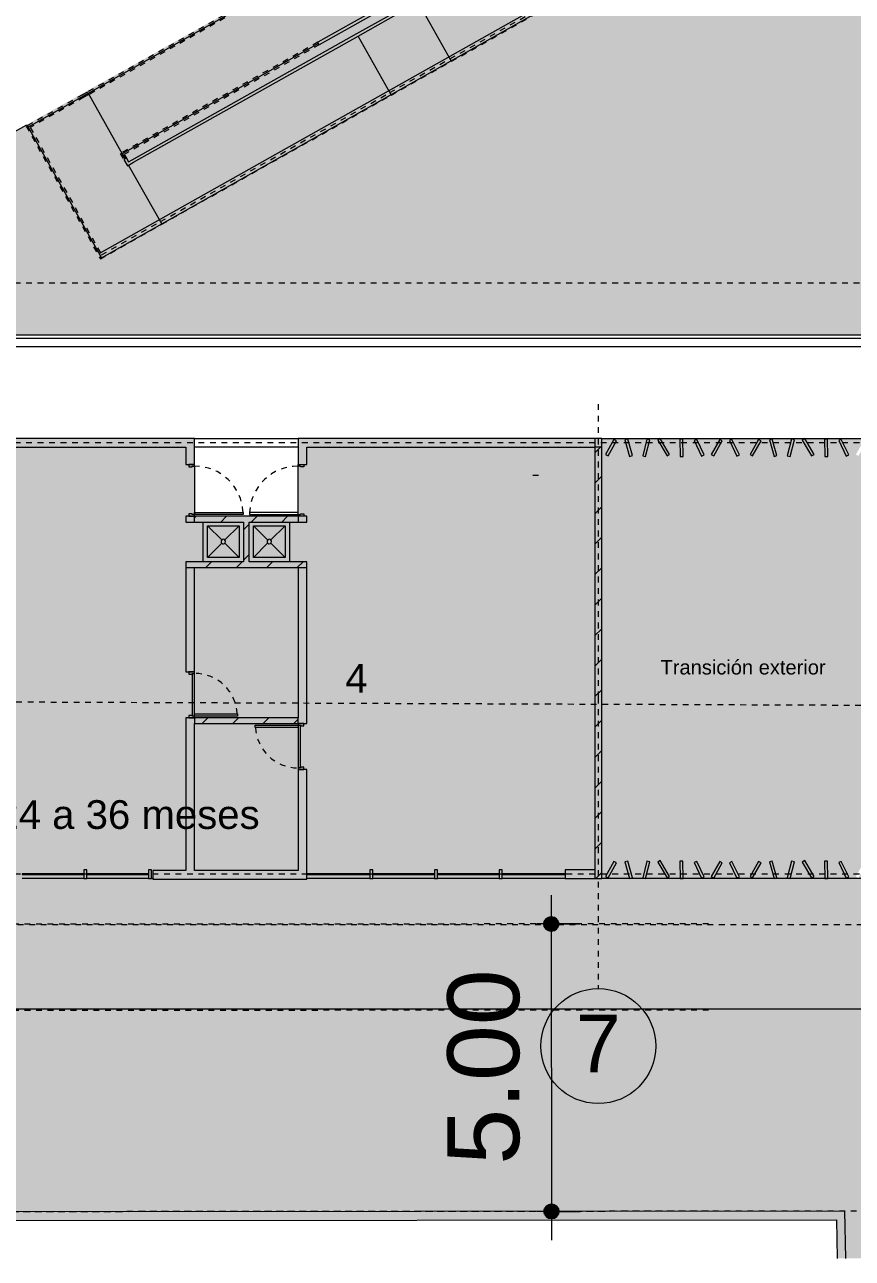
# Model space of a CAD drawing. Header units: metres. Extents: x -11.7 to 73.2, y 41.7 to 99.3.
# Drawn here: x 26.66 to 41.06, y 41.66 to 63.12 of the extents above; entities that cross this region are included whole.
import ezdxf

# ---------------------------------------------------------------- set-up
doc = ezdxf.new("R2010")
doc.units = ezdxf.units.M
for name, pattern in [('Basculante', [0.004, 0.0025, -0.0015]), ('Dash dot', [0.015875, 0.00635, -0.004763, 0, -0.004763]), ('LineaDiscontinua-1_5mm', [0.003, 0.0015, -0.0015]), ('LíneaDeRejilla', [0.021, 0.012, -0.003, 0.003, -0.003]), ('Oculto', [0.006, 0.004, -0.002]), ('Overhead', [0.004, 0.0025, -0.0015])]:
    doc.linetypes.add(name, pattern=pattern)
for name, color, linetype, lineweight in [('A-BRND', 11, 'Continuous', 5), ('A-DETL', 3, 'Continuous', 5), ('A-DETL-GENF', 92, 'Continuous', 5), ('A-DETL-LNOC', 90, 'Oculto', 5), ('A-FLOR-PROY', 1, 'Overhead', 5), ('A-GENM', 13, 'Continuous', 5), ('A-GLAZ-CURT', 52, 'Continuous', 9), ('A-GLAZ-CWMG', 51, 'Continuous', 13), ('A-MURO', 113, 'Continuous', 9), ('A-MURO-ACHU', 111, 'Continuous', 9), ('A-PISO', 51, 'Continuous', 9), ('A-PISO-ACHU', 8, 'Continuous', 9), ('A-PISO-RAMP', 51, 'Continuous', 5), ('A-PUER', 31, 'Continuous', 5), ('A-PUER-MARC', 31, 'Continuous', 9), ('A-TEXT-DIM', 111, 'Continuous', 5), ('A-TEXT-DIM-250', 111, 'Continuous', 5), ('A-TEXT-NOTA', 2, 'Continuous', 5), ('A-VENT-CORT', 52, 'Continuous', 5), ('A-VENT-CORT-MARC', 51, 'Continuous', 5), ('A-WALL', 113, 'Continuous', 18), ('H-HID-APAR', 6, 'Continuous', 5), ('S-REJI', 1, 'Continuous', 5), ('S-REJI-IDEN', 1, 'Continuous', 5)]:
    doc.layers.add(name, color=color, linetype=linetype, lineweight=lineweight)
doc.styles.add('Arial', font='Arial.ttf', dxfattribs={"height": 0.5})
doc.styles.add('Arial_2', font='Arial.ttf', dxfattribs={"height": 1})
doc.styles.add('Arial_3', font='Arial.ttf', dxfattribs={"height": 0.25})
doc.styles.add('Arial_4', font='Arial.ttf', dxfattribs={"height": 1.25})
doc.dimstyles.new('CotaLineal-5_0mm', dxfattribs={"dimscale": 0.3048, "dimtxt": 1.275324, "dimasz": 3.28084, "dimexe": 0.82021, "dimexo": 0.0625, "dimgap": 0.615157, "dimtad": 1, "dimrnd": 0.01, "dimzin": 0, "dimdsep": 46, "dimtxsty": 'Arial_4', "dimblk1": 'DOTSMALL', "dimblk2": 'DOTSMALL', "dimsah": 1, "dimcen": 0.09, "dimdle": 1.64042, "dimazin": 0, "dimtfac": 1, "dimtdec": 4, "dimtix": 1, "dimtmove": 0, "dimatfit": 3, "dimfxl": 1.64042, "dimfxlon": 1, "dimtvp": 1, "dimtolj": 1, "dimtzin": 0, "dimarcsym": 2})
pattern_1 = [(45, (0, 0), (-0.265165, 0.265165), [])]

# ---------------------------------------------------------------- blocks, each defined once
blk = doc.blocks.new('Puerta-Batiente-ConDilataciones - 800x2200-4 Dilataciones-1041456-Nivel 1')
at = {"layer": 'A-GENM'}
for p, q in [((0.372, -0.035), (-0.372, -0.035)), ((0.372, -0.035), (-0.372, -0.035)), ((-0.372, -0.075), (0.372, -0.075)), ((-0.372, -0.075), (0.372, -0.075)), ((-0.372, -0.075), (0.372, -0.075)), ((-0.372, -0.075), (0.372, -0.075)), ((0.36, -0.035), (-0.36, -0.035)), ((0.36, -0.035), (-0.36, -0.035))]:
    blk.add_line(p, q, dxfattribs=at)
at = {"layer": 'A-PUER'}
for p, q in [((-0.372, -0.819), (-0.372, -0.075)), ((-0.372, -0.075), (-0.332, -0.075)), ((-0.332, -0.075), (-0.332, -0.819)), ((-0.332, -0.819), (-0.372, -0.819))]:
    blk.add_line(p, q, dxfattribs=at)
at = {"layer": 'A-PUER', "linetype": 'LineaDiscontinua-1_5mm'}
blk.add_arc((-0.372, -0.075), 0.744, 273.0819, 0, dxfattribs=at)
at = {"layer": 'A-PUER-MARC'}
for p, q in [((-0.36, 0.025), (-0.4, 0.025)), ((-0.4, 0.025), (-0.4, -0.075)), ((-0.36, -0.035), (-0.36, 0.025)), ((0.4, 0.025), (0.36, 0.025)), ((0.36, 0.025), (0.36, -0.035)), ((0.4, -0.075), (0.4, 0.025)), ((-0.4, -0.075), (-0.372, -0.075)), ((-0.372, -0.075), (-0.372, -0.035)), ((-0.372, -0.035), (-0.36, -0.035)), ((0.36, -0.035), (0.372, -0.035)), ((0.372, -0.035), (0.372, -0.075)), ((0.372, -0.075), (0.4, -0.075))]:
    blk.add_line(p, q, dxfattribs=at)
blk = doc.blocks.new('Puerta-Batiente-HojaLisa - 900x2200-1042010-Nivel 1')
at = {"layer": 'A-PUER'}
for p, q in [((-0.422, -0.919), (-0.422, -0.075)), ((-0.422, -0.075), (-0.382, -0.075)), ((-0.382, -0.075), (-0.382, -0.919)), ((-0.382, -0.919), (-0.422, -0.919))]:
    blk.add_line(p, q, dxfattribs=at)
at = {"layer": 'A-PUER', "linetype": 'LineaDiscontinua-1_5mm'}
blk.add_arc((-0.422, -0.075), 0.844, 272.7165, 0, dxfattribs=at)
at = {"layer": 'A-PUER-MARC'}
for p, q in [((-0.41, 0.025), (-0.45, 0.025)), ((-0.45, 0.025), (-0.45, -0.075)), ((-0.41, -0.035), (-0.41, 0.025)), ((0.45, 0.025), (0.41, 0.025)), ((0.41, 0.025), (0.41, -0.035)), ((0.45, -0.075), (0.45, 0.025)), ((-0.45, -0.075), (-0.422, -0.075)), ((-0.422, -0.075), (-0.422, -0.035)), ((-0.422, -0.035), (-0.41, -0.035)), ((0.41, -0.035), (0.422, -0.035)), ((0.422, -0.035), (0.422, -0.075)), ((0.422, -0.075), (0.45, -0.075))]:
    blk.add_line(p, q, dxfattribs=at)
blk = doc.blocks.new('Puerta-Batiente-HojaLisa - 900x2200-1042033-Nivel 1')
at = {"layer": 'A-PUER'}
for p, q in [((-0.382, 0.919), (-0.422, 0.919)), ((-0.422, 0.919), (-0.422, 0.075)), ((-0.382, 0.075), (-0.382, 0.919)), ((-0.422, 0.075), (-0.382, 0.075))]:
    blk.add_line(p, q, dxfattribs=at)
at = {"layer": 'A-PUER', "linetype": 'LineaDiscontinua-1_5mm'}
blk.add_arc((-0.422, 0.075), 0.844, 360, 87.2835, dxfattribs=at)
at = {"layer": 'A-PUER-MARC'}
for p, q in [((-0.45, -0.025), (-0.45, 0.075)), ((-0.45, 0.075), (-0.422, 0.075)), ((-0.422, 0.075), (-0.422, 0.035)), ((-0.422, 0.035), (-0.41, 0.035)), ((-0.41, 0.035), (-0.41, -0.025)), ((0.41, 0.035), (0.422, 0.035)), ((0.41, -0.025), (0.41, 0.035)), ((0.422, 0.035), (0.422, 0.075)), ((0.422, 0.075), (0.45, 0.075)), ((0.45, 0.075), (0.45, -0.025)), ((-0.41, -0.025), (-0.45, -0.025)), ((0.45, -0.025), (0.41, -0.025))]:
    blk.add_line(p, q, dxfattribs=at)
blk = doc.blocks.new('Panel de sistema - Vidrio-10-1633779-Nivel 1')
at = {"layer": 'A-GLAZ-CURT'}
for p, q in [((0.55, 0.005), (-0.55, 0.005)), ((-0.55, 0.005), (-0.55, -0.005)), ((0.55, -0.005), (0.55, 0.005)), ((-0.55, -0.005), (0.55, -0.005))]:
    blk.add_line(p, q, dxfattribs=at)
blk = doc.blocks.new('Panel de sistema - Vidrio-10-1633780-Nivel 1')
at = {"layer": 'A-GLAZ-CURT'}
for p, q in [((0.5375, 0.005), (-0.5375, 0.005)), ((-0.5375, 0.005), (-0.5375, -0.005)), ((0.5375, -0.005), (0.5375, 0.005)), ((-0.5375, -0.005), (0.5375, -0.005))]:
    blk.add_line(p, q, dxfattribs=at)
blk = doc.blocks.new('Montante rectangular - 50x150-1633746-Nivel 1')
at = {"layer": 'A-GLAZ-CWMG'}
for p, q in [((-0.025, 0.075), (0.025, 0.075)), ((-0.025, -0.075), (-0.025, 0.075)), ((0.025, 0.075), (0.025, -0.075)), ((0.025, -0.075), (-0.025, -0.075))]:
    blk.add_line(p, q, dxfattribs=at)
blk = doc.blocks.new('M_Shower Stall-2D - Poceta aseol-2D 70_70-1736770-Nivel 1')
at = {"layer": 'H-HID-APAR'}
for p, q in [((0, 0.7), (0.69, 0.7)), ((0.075, 0.625), (0.321, 0.379)), ((0.075, 0.075), (0.075, 0.625)), ((0.075, 0.625), (0.625, 0.625)), ((0.625, 0.625), (0.379, 0.379)), ((0.625, 0.625), (0.625, 0.075)), ((0.322, 0.322), (0.075, 0.075)), ((0.378, 0.322), (0.625, 0.075)), ((0.625, 0.075), (0.075, 0.075))]:
    blk.add_line(p, q, dxfattribs=at)
for start, end in [(360, 180), (180, 360)]:
    blk.add_arc((0.35, 0.35), 0.04, start, end, dxfattribs=at)
blk = doc.blocks.new('M_Shower Stall-2D - Poceta aseol-2D 70_70-V34-Nivel 1')
at = {"layer": 'H-HID-APAR'}
for p, q in [((0.075, 0.625), (0.321, 0.379)), ((0.075, 0.075), (0.075, 0.625)), ((0.075, 0.625), (0.625, 0.625)), ((0.625, 0.625), (0.379, 0.379)), ((0.625, 0.625), (0.625, 0.075)), ((0.322, 0.322), (0.075, 0.075)), ((0.378, 0.322), (0.625, 0.075)), ((0.69, 0), (0, 0)), ((0.625, 0.075), (0.075, 0.075))]:
    blk.add_line(p, q, dxfattribs=at)
for start, end in [(360, 180), (180, 360)]:
    blk.add_arc((0.35, 0.35), 0.04, start, end, dxfattribs=at)
blk = doc.blocks.new('Top Rail Type - Top Rail_Internal_-V35-Nivel 1')
at = {"layer": 'A-BRND'}
for p, q in [((47.921, 73.293), (43.6, 70.857)), ((47.946, 73.25), (43.625, 70.814)), ((47.946, 73.25), (47.921, 73.293)), ((43.6, 70.857), (42.554, 70.269)), ((43.625, 70.814), (42.579, 70.226)), ((42.554, 70.269), (38.196, 67.819)), ((42.579, 70.226), (38.221, 67.775)), ((38.196, 67.819), (37.15, 67.231)), ((38.221, 67.775), (37.175, 67.187)), ((37.15, 67.231), (32.792, 64.78)), ((37.175, 67.187), (32.816, 64.737)), ((32.792, 64.78), (31.746, 64.192)), ((32.816, 64.737), (31.77, 64.149)), ((31.746, 64.192), (31.166, 63.866)), ((31.77, 64.149), (31.19, 63.823)), ((31.19, 63.823), (31.166, 63.866))]:
    blk.add_line(p, q, dxfattribs=at)
at = {"layer": 'A-BRND', "linetype": 'Basculante'}
for p, q in [((44.869, 68.602), (49.224, 71.058)), ((49.224, 71.058), (49.249, 71.014)), ((44.894, 68.559), (49.249, 71.014)), ((43.822, 68.014), (44.869, 68.602)), ((43.847, 67.97), (44.894, 68.559)), ((39.464, 65.564), (43.822, 68.014)), ((39.489, 65.52), (43.847, 67.97)), ((38.418, 64.975), (39.464, 65.564)), ((38.443, 64.932), (39.489, 65.52)), ((34.06, 62.525), (38.418, 64.975)), ((34.084, 62.481), (38.443, 64.932)), ((31.166, 63.866), (27.752, 61.947)), ((31.19, 63.823), (27.776, 61.903)), ((31.19, 63.823), (31.166, 63.866)), ((33.014, 61.937), (34.06, 62.525)), ((33.038, 61.893), (34.084, 62.481)), ((27.665, 61.898), (26.687, 61.351)), ((27.689, 61.855), (26.756, 61.332)), ((27.752, 61.947), (27.665, 61.898)), ((27.776, 61.903), (27.689, 61.855)), ((29.02, 59.692), (33.014, 61.937)), ((29.045, 59.648), (33.038, 61.893)), ((26.687, 61.351), (27.977, 59.046)), ((26.756, 61.332), (27.997, 59.115)), ((27.997, 59.115), (29.02, 59.692)), ((27.977, 59.046), (29.045, 59.648))]:
    blk.add_line(p, q, dxfattribs=at)
blk = doc.blocks.new('Top Rail Type - Top Rail_Internal_-V36-Nivel 1')
at = {"layer": 'A-BRND'}
for p, q in [((48.552, 72.254), (44.193, 69.803)), ((48.576, 72.21), (44.218, 69.76)), ((48.576, 72.21), (48.552, 72.254)), ((44.291, 69.628), (48.649, 72.079)), ((44.315, 69.585), (48.673, 72.035)), ((48.649, 72.079), (48.673, 72.035)), ((44.193, 69.803), (43.147, 69.215)), ((44.218, 69.76), (43.172, 69.171)), ((43.245, 69.041), (44.291, 69.628)), ((43.27, 68.997), (44.315, 69.585)), ((43.147, 69.215), (38.789, 66.765)), ((43.172, 69.171), (38.813, 66.721)), ((38.887, 66.59), (43.245, 69.041)), ((38.911, 66.547), (43.27, 68.997)), ((38.789, 66.765), (37.743, 66.176)), ((38.813, 66.721), (37.767, 66.133)), ((37.841, 66.002), (38.887, 66.59)), ((37.865, 65.958), (38.911, 66.547)), ((37.743, 66.176), (33.384, 63.726)), ((37.767, 66.133), (33.409, 63.682)), ((33.483, 63.552), (37.841, 66.002)), ((33.507, 63.508), (37.865, 65.958)), ((33.384, 63.726), (32.338, 63.138)), ((33.409, 63.682), (32.363, 63.094)), ((32.437, 62.963), (33.483, 63.552)), ((32.461, 62.92), (33.507, 63.508)), ((32.338, 63.138), (31.759, 62.812)), ((32.363, 63.094), (31.783, 62.768)), ((28.53, 60.767), (32.437, 62.963)), ((28.555, 60.724), (32.461, 62.92)), ((31.783, 62.768), (31.759, 62.812)), ((28.428, 60.796), (28.384, 60.771)), ((28.384, 60.771), (28.446, 60.662)), ((28.428, 60.796), (28.465, 60.73)), ((28.465, 60.73), (28.53, 60.767)), ((28.446, 60.662), (28.555, 60.724))]:
    blk.add_line(p, q, dxfattribs=at)
at = {"layer": 'A-BRND', "linetype": 'Basculante'}
for p, q in [((31.759, 62.812), (28.323, 60.88)), ((31.783, 62.768), (28.391, 60.861)), ((31.783, 62.768), (31.759, 62.812)), ((28.323, 60.88), (28.384, 60.771)), ((28.391, 60.861), (28.428, 60.796))]:
    blk.add_line(p, q, dxfattribs=at)
blk = doc.blocks.new('Grid - 4mm-563819-Nivel 1')
at = {"layer": 'S-REJI-IDEN'}
blk.add_circle((0, 0), 0.004, dxfattribs=at)
blk = doc.blocks.new('DIMBLOCK1-Nivel 1')
at = {"layer": 'A-TEXT-DIM-250', "lineweight": 25, "transparency": 16777216}
h = blk.add_hatch(color=256, dxfattribs=at)
edge = h.paths.add_edge_path(flags=0)
edge.add_arc((35.822, 47.475), 0.125, 0, 360)
h = blk.add_hatch(color=256, dxfattribs=at)
edge = h.paths.add_edge_path(flags=0)
edge.add_arc((35.826, 42.475), 0.125, 0, 360)
at = {"layer": 'A-TEXT-DIM-250', "transparency": 16777216}
for p, q in [((35.822, 47.975), (35.826, 41.975)), ((36.322, 47.475), (35.572, 47.475)), ((35.822, 47.475), (36.322, 47.475)), ((36.326, 42.475), (35.576, 42.475)), ((35.826, 42.475), (36.326, 42.475))]:
    blk.add_line(p, q, dxfattribs=at)
at = {"layer": 'A-TEXT-DIM-250', "lineweight": 25, "transparency": 16777216}
for centre in [(35.822, 47.475), (35.826, 42.475)]:
    blk.add_circle(centre, 0.125, dxfattribs=at)
at = {"layer": 'A-TEXT-DIM-250', "color": 0, "transparency": 16777216, "insert": (34.014, 43.287), "char_height": 1.25, "width": 4.04965, "attachment_point": 1, "rotation": 90, "line_spacing_factor": 0.941778, "style": 'Arial_4'}
blk.add_mtext('5.00', dxfattribs=at)
blk = doc.blocks.new('_DotSmall')
at = {"color": 0, "linetype": 'ByBlock', "const_width": 0.5}
blk.add_lwpolyline([(-0.0625, 0, 1), (0.0625, 0, 1)], format="xyb", close=True, dxfattribs=at)

msp = doc.modelspace()

# ---------------------------------------------------------------- hatches: boundary and pattern name
at = {"layer": 'A-DETL-GENF'}
msp.add_hatch(color=10, dxfattribs=at).paths.add_polyline_path([(51.012, 55.917), (54.381, 55.919), (54.381, 73.997), (49.207, 71.088), (47.969, 73.285), (26.695, 61.379), (27.997, 59.062), (49.236, 71.036), (49.236, 55.917), (49.279, 55.917)], flags=0)
h = msp.add_hatch(color=7, dxfattribs=at)
h.paths.add_polyline_path([(31.416, 54.567), (31.566, 54.567), (31.566, 54.467), (31.416, 54.467)], flags=0)
h.paths.add_polyline_path([(19.166, 54.567), (19.316, 54.567), (19.316, 54.467), (19.166, 54.467)], flags=0)
h.paths.add_polyline_path([(17.366, 54.567), (17.366, 54.467), (17.216, 54.467), (17.216, 54.567), (17.266, 54.567)], flags=0)
h.paths.add_polyline_path([(25.491, 48.267), (28.891, 48.267), (28.891, 48.402), (29.466, 48.402), (29.466, 51.062), (29.616, 51.062), (29.616, 48.402), (31.416, 48.402), (31.416, 50.162), (31.566, 50.162), (31.566, 48.267), (36.066, 48.267), (36.066, 48.417), (36.581, 48.417), (36.581, 48.267), (36.701, 48.267), (36.701, 55.917), (36.581, 55.917), (36.581, 55.767), (31.566, 55.767), (31.566, 55.467), (31.416, 55.467), (31.416, 54.567), (29.616, 54.567), (29.616, 55.467), (29.466, 55.467), (29.466, 55.767), (24.466, 55.767), (24.466, 48.342), (24.316, 48.342), (24.316, 55.767), (19.316, 55.767), (19.316, 55.467), (19.166, 55.467), (19.166, 54.567), (17.366, 54.567), (17.366, 55.467), (17.216, 55.467), (17.216, 55.767), (17.003, 55.767), (10.985, 52.394), (10.985, 48.417), (12.816, 48.417), (12.816, 48.267), (17.216, 48.267), (17.216, 51.062), (17.366, 51.062), (17.366, 48.402), (19.166, 48.402), (19.166, 50.162), (19.316, 50.162), (19.316, 48.402), (19.841, 48.402), (19.841, 48.267), (25.441, 48.267)], flags=0)
h.paths.add_polyline_path([(19.316, 50.962), (19.166, 50.962), (19.166, 53.677), (19.316, 53.677), (19.316, 51.062)], flags=0)
h.paths.add_polyline_path([(31.566, 50.962), (31.416, 50.962), (31.416, 53.677), (31.566, 53.677), (31.566, 51.062)], flags=0)
h.paths.add_polyline_path([(17.216, 51.862), (17.216, 53.677), (17.366, 53.677), (17.366, 51.862), (17.266, 51.862)], flags=0)
h.paths.add_polyline_path([(29.616, 51.862), (29.466, 51.862), (29.466, 53.677), (29.616, 53.677), (29.616, 52.471)], flags=0)
h.paths.add_polyline_path([(29.616, 54.467), (29.466, 54.467), (29.466, 54.567), (29.616, 54.567)], flags=0)
at = {"layer": 'A-MURO-ACHU'}
for points in [[(25.399, 55.767), (29.616, 55.767), (29.616, 55.917), (19.316, 55.917), (19.316, 55.767), (24.466, 55.767)], [(33.359, 55.767), (36.581, 55.767), (36.581, 55.917), (31.416, 55.917), (31.416, 55.767), (32.355, 55.767)], [(36.81, 55.617), (36.957, 55.878), (36.913, 55.903), (36.766, 55.641)], [(37.185, 55.608), (37.233, 55.622), (37.152, 55.911), (37.104, 55.897), (37.14, 55.767)], [(37.462, 55.608), (37.536, 55.898), (37.488, 55.911), (37.414, 55.62)], [(37.837, 55.617), (37.88, 55.643), (37.717, 55.917), (37.674, 55.891), (37.748, 55.767)], [(38.066, 55.609), (38.116, 55.609), (38.112, 55.909), (38.062, 55.909), (38.064, 55.767)], [(38.438, 55.613), (38.483, 55.634), (38.353, 55.905), (38.308, 55.883), (38.364, 55.767)], [(38.651, 55.616), (38.797, 55.877), (38.754, 55.902), (38.607, 55.64)], [(39.052, 55.612), (39.097, 55.634), (38.967, 55.904), (38.921, 55.883), (38.977, 55.767)], [(39.326, 55.617), (39.473, 55.878), (39.429, 55.903), (39.283, 55.641)], [(39.701, 55.608), (39.749, 55.622), (39.668, 55.911), (39.62, 55.897), (39.656, 55.767)], [(39.978, 55.608), (40.053, 55.898), (40.004, 55.911), (39.93, 55.62)], [(40.353, 55.617), (40.396, 55.643), (40.233, 55.917), (40.19, 55.891), (40.264, 55.767)], [(40.582, 55.609), (40.632, 55.609), (40.628, 55.909), (40.578, 55.909), (40.58, 55.767)], [(40.954, 55.613), (40.999, 55.634), (40.869, 55.905), (40.824, 55.883), (40.88, 55.767)], [(36.81, 48.275), (36.957, 48.537), (36.913, 48.561), (36.766, 48.3)], [(37.185, 48.267), (37.233, 48.28), (37.152, 48.569), (37.104, 48.556)], [(37.462, 48.266), (37.536, 48.557), (37.488, 48.569), (37.414, 48.279), (37.46, 48.267)], [(37.837, 48.276), (37.88, 48.302), (37.717, 48.576), (37.674, 48.55)], [(38.066, 48.267), (38.116, 48.268), (38.112, 48.568), (38.062, 48.567)], [(38.438, 48.271), (38.483, 48.293), (38.353, 48.563), (38.308, 48.542)], [(38.651, 48.274), (38.797, 48.536), (38.754, 48.56), (38.607, 48.299)], [(39.052, 48.271), (39.097, 48.293), (38.967, 48.563), (38.921, 48.541)], [(39.326, 48.275), (39.473, 48.537), (39.429, 48.561), (39.283, 48.3)], [(39.701, 48.267), (39.749, 48.28), (39.668, 48.569), (39.62, 48.556)], [(39.978, 48.266), (40.053, 48.557), (40.004, 48.569), (39.93, 48.279), (39.976, 48.267)], [(40.353, 48.276), (40.396, 48.302), (40.233, 48.576), (40.19, 48.55)], [(40.582, 48.267), (40.632, 48.268), (40.628, 48.568), (40.578, 48.567)], [(40.954, 48.271), (40.999, 48.293), (40.869, 48.563), (40.824, 48.542)], [(30.706, 48.252), (31.566, 48.252), (31.566, 48.402), (28.891, 48.402), (28.891, 48.252)], [(36.581, 48.267), (36.581, 48.417), (36.066, 48.417), (36.066, 48.267)], [(19.754, 42.314), (40.935, 42.328), (40.933, 42.478), (19.755, 42.464), (19.755, 42.426)], [(40.849, 41.658), (40.946, 41.658), (40.933, 42.328), (40.785, 42.328), (40.796, 41.658)]]:
    msp.add_hatch(color=256, dxfattribs=at).paths.add_polyline_path(points, flags=0)
at = {"layer": 'A-MURO-ACHU', "lineweight": 5}
h = msp.add_hatch(dxfattribs=at)
h.set_pattern_fill('FP_1', color=256, style=0, pattern_type=2)
h.set_pattern_definition(pattern_1)
h.paths.add_polyline_path([(36.581, 48.267), (36.701, 48.267), (36.701, 55.917), (36.581, 55.917), (36.581, 48.315)], flags=0)
at = {"layer": 'A-MURO-ACHU'}
h = msp.add_hatch(color=256, dxfattribs=at)
h.paths.add_polyline_path([(29.616, 54.467), (29.616, 54.567), (29.466, 54.567), (29.466, 54.467)], flags=0)
h.paths.add_polyline_path([(29.466, 55.467), (29.616, 55.467), (29.616, 55.767), (29.466, 55.767)], flags=0)
h = msp.add_hatch(color=256, dxfattribs=at)
h.paths.add_polyline_path([(31.566, 54.467), (31.566, 54.567), (31.416, 54.567), (31.416, 54.467)], flags=0)
h.paths.add_polyline_path([(31.566, 55.467), (31.566, 55.767), (31.416, 55.767), (31.416, 55.467)], flags=0)
at = {"layer": 'A-MURO-ACHU', "lineweight": 5}
h = msp.add_hatch(dxfattribs=at)
h.set_pattern_fill('FP_1', color=256, style=0, pattern_type=2)
h.set_pattern_definition(pattern_1)
h.paths.add_polyline_path([(30.566, 54.467), (31.416, 54.467), (31.416, 54.567), (29.616, 54.567), (29.616, 54.467), (30.466, 54.467)], flags=0)
h = msp.add_hatch(dxfattribs=at)
h.set_pattern_fill('FP_1', color=256, style=0, pattern_type=2)
h.set_pattern_definition(pattern_1)
h.paths.add_polyline_path([(30.506, 53.777), (30.566, 53.777), (30.566, 54.467), (30.466, 54.467), (30.466, 53.777)], flags=0)
h = msp.add_hatch(dxfattribs=at)
h.set_pattern_fill('FP_1', color=256, style=0, pattern_type=2)
h.set_pattern_definition(pattern_1)
h.paths.add_polyline_path([(31.416, 53.677), (31.566, 53.677), (31.566, 53.777), (29.466, 53.777), (29.466, 53.677), (30.706, 53.677)], flags=0)
at = {"layer": 'A-MURO-ACHU'}
h = msp.add_hatch(color=256, dxfattribs=at)
h.paths.add_polyline_path([(29.466, 48.402), (29.616, 48.402), (29.616, 51.062), (29.466, 51.062), (29.466, 48.867)], flags=0)
h.paths.add_polyline_path([(29.466, 51.862), (29.616, 51.862), (29.616, 53.677), (29.466, 53.677), (29.466, 52.471)], flags=0)
h = msp.add_hatch(color=256, dxfattribs=at)
h.paths.add_polyline_path([(31.566, 48.402), (31.566, 50.162), (31.416, 50.162), (31.416, 48.402)], flags=0)
h.paths.add_polyline_path([(31.416, 50.962), (31.566, 50.962), (31.566, 53.677), (31.416, 53.677), (31.416, 51.062)], flags=0)
at = {"layer": 'A-MURO-ACHU', "lineweight": 5}
h = msp.add_hatch(dxfattribs=at)
h.set_pattern_fill('FP_1', color=256, style=0, pattern_type=2)
h.set_pattern_definition(pattern_1)
h.paths.add_polyline_path([(29.616, 50.962), (31.416, 50.962), (31.416, 51.062), (29.616, 51.062)], flags=0)
at = {"layer": 'A-PISO-ACHU'}
h = msp.add_hatch(color=256, dxfattribs=at)
h.paths.add_polyline_path([(-5.714, 41.658), (19.599, 41.658), (19.605, 42.464), (40.933, 42.478), (40.946, 41.658), (44.914, 41.658), (44.914, 42.48), (49.914, 42.481), (49.914, 42.473), (54.904, 42.467), (54.904, 41.658), (54.914, 41.658), (54.914, 42.487), (58.671, 42.49), (57.849, 43.512), (57.759, 43.633), (57.679, 43.76), (57.608, 43.893), (57.547, 44.031), (57.497, 44.173), (57.458, 44.319), (57.43, 44.467), (57.413, 44.616), (57.408, 44.767), (57.416, 57.285), (57.416, 79.65), (59.917, 86.617), (59.925, 86.624), (59.917, 86.63), (59.917, 92.022), (59.937, 92.025), (59.938, 92.176), (59.913, 92.171), (59.911, 92.211), (59.893, 92.408), (59.857, 92.628), (59.826, 92.772), (59.775, 92.954), (59.72, 93.115), (59.744, 93.126), (59.671, 93.306), (59.587, 93.481), (59.489, 93.654), (59.488, 93.656), (59.386, 93.814), (59.271, 93.971), (59.146, 94.12), (59.012, 94.261), (58.87, 94.394), (58.719, 94.517), (58.562, 94.631), (58.397, 94.735), (58.227, 94.828), (58.05, 94.911), (57.87, 94.983), (57.685, 95.043), (57.496, 95.092), (57.305, 95.129), (57.079, 95.156), (56.886, 95.167), (56.707, 95.167), (56.506, 95.154), (56.311, 95.129), (56.119, 95.092), (55.93, 95.043), (55.744, 94.983), (55.563, 94.911), (55.393, 94.831), (25.532, 78.496), (-2.224, 62.875), (-2.521, 62.641), (-2.81, 62.398), (-3.092, 62.145), (-3.365, 61.884), (-3.63, 61.615), (-3.887, 61.338), (-4.184, 60.991), (-4.425, 60.691), (-4.656, 60.384), (-4.861, 60.093), (-5.072, 59.772), (-5.273, 59.444), (-5.464, 59.111), (-5.601, 58.856), (-5.77, 58.518), (-5.928, 58.175), (-6.075, 57.827), (-6.227, 57.429), (-6.336, 57.118), (26.988, 75.873), (54.461, 90.902), (54.461, 90.864), (54.482, 90.875), (54.482, 87.45), (54.461, 87.439), (54.461, 46.001), (-5.712, 46.001)], flags=0)
h.paths.add_polyline_path([(67.406, 45.89), (67.409, 50.912), (73.16, 50.909), (73.16, 51.904), (68.416, 51.907), (68.415, 93.643), (68.405, 93.658), (68.398, 93.655), (66.287, 95.202), (66.248, 95.297), (66.229, 95.323), (66.151, 95.451), (66.084, 95.584), (66.026, 95.722), (65.979, 95.864), (65.943, 96.009), (65.938, 96.009), (65.891, 96.157), (65.918, 96.156), (65.916, 97.029), (65.889, 97.163), (69.835, 99.325), (65.321, 99.325), (65.213, 99.199), (65.126, 99.017), (65.053, 98.836), (64.992, 98.651), (64.944, 98.462), (64.907, 98.27), (64.884, 98.083), (64.892, 96.089), (64.918, 95.908), (64.958, 95.718), (65.01, 95.53), (65.075, 95.346), (65.151, 95.167), (65.238, 94.993), (65.337, 94.825), (65.447, 94.664), (65.566, 94.511), (67.438, 93.14), (67.412, 55.141), (65.53, 53.447), (65.421, 53.313), (65.321, 53.172), (65.231, 53.023), (65.157, 52.879), (65.108, 52.773), (65.051, 52.623), (65.004, 52.469), (64.968, 52.313), (64.941, 52.154), (64.926, 51.995), (64.92, 50.253), (64.92, 49.186), (64.917, 49.186), (64.913, 47.95), (64.976, 47.772), (65.051, 47.597), (65.137, 47.428), (65.233, 47.265), (65.34, 47.108), (65.456, 46.957), (65.581, 46.815), (65.715, 46.681), (65.858, 46.555), (66.008, 46.439), (66.165, 46.333), (66.328, 46.236), (66.498, 46.151), (66.672, 46.076), (66.851, 46.012), (67.033, 45.96), (67.218, 45.919)], flags=0)
h.paths.add_polyline_path([(20.152, 57.717), (49.236, 57.717), (49.236, 71.036), (27.997, 59.062), (26.695, 61.379), (20.172, 57.728)], flags=0)
h.paths.add_polyline_path([(-9.942, 67.27), (-9.634, 67.277), (-9.331, 67.295), (-9.026, 67.325), (-8.723, 67.366), (-8.422, 67.419), (22.136, 84.617), (49.022, 99.325), (42.771, 99.325), (20.68, 87.24), (-11.749, 68.989), (-11.749, 67.478), (-11.725, 67.475), (-11.434, 67.435), (-11.123, 67.378), (-10.839, 67.317), (-10.554, 67.291), (-10.248, 67.275)], flags=0)
h = msp.add_hatch(color=256, dxfattribs=at)
h.paths.add_polyline_path([(36.012, 46.001), (54.461, 46.001), (54.461, 47.467), (53.111, 47.467), (53.111, 48.267), (31.566, 48.267), (31.566, 48.252), (28.891, 48.252), (28.891, 48.267), (19.841, 48.267), (19.841, 48.252), (17.216, 48.252), (17.216, 48.267), (12.185, 48.267), (12.185, 47.467), (10.835, 47.468), (10.835, 49.341), (7.078, 47.231), (1.251, 57.627), (54.482, 87.45), (54.482, 90.875), (26.928, 75.839), (-5.708, 57.472), (-5.685, 46.001), (30.706, 46.001)], flags=0)
h.paths.add_polyline_path([(54.311, 47.617), (54.311, 48.267), (53.261, 48.267), (53.261, 47.617)], flags=0)
h = msp.add_hatch(color=256, dxfattribs=at)
h.paths.add_polyline_path([(41.399, 48.267), (42.076, 48.267), (42.076, 50.342), (42.061, 50.342), (42.061, 50.392), (42.076, 50.392), (42.076, 51.342), (42.061, 51.342), (42.061, 51.392), (42.076, 51.392), (42.076, 52.342), (42.061, 52.342), (42.061, 52.392), (42.076, 52.392), (42.076, 55.917), (36.701, 55.917), (36.701, 48.267), (37.46, 48.267), (37.414, 48.279), (37.488, 48.569), (37.536, 48.557), (37.462, 48.267), (39.976, 48.267), (39.93, 48.279), (40.004, 48.569), (40.053, 48.557), (39.979, 48.267), (41.319, 48.267)], flags=0)
h.paths.add_polyline_path([(37.185, 48.267), (37.104, 48.556), (37.152, 48.569), (37.233, 48.28)], flags=0)
h.paths.add_polyline_path([(39.701, 48.267), (39.62, 48.556), (39.668, 48.569), (39.749, 48.28)], flags=0)
h.paths.add_polyline_path([(38.066, 48.267), (38.062, 48.567), (38.112, 48.568), (38.116, 48.268)], flags=0)
h.paths.add_polyline_path([(40.582, 48.267), (40.578, 48.567), (40.628, 48.568), (40.632, 48.268)], flags=0)
h.paths.add_polyline_path([(39.052, 48.271), (38.921, 48.541), (38.967, 48.563), (39.097, 48.293)], flags=0)
h.paths.add_polyline_path([(40.954, 48.271), (40.824, 48.542), (40.869, 48.563), (40.999, 48.293)], flags=0)
h.paths.add_polyline_path([(38.438, 48.271), (38.308, 48.542), (38.353, 48.563), (38.483, 48.293)], flags=0)
h.paths.add_polyline_path([(41.758, 48.271), (41.713, 48.293), (41.843, 48.563), (41.888, 48.542), (41.814, 48.387)], flags=0)
h.paths.add_polyline_path([(38.651, 48.274), (38.607, 48.299), (38.754, 48.56), (38.797, 48.536)], flags=0)
h.paths.add_polyline_path([(41.546, 48.274), (41.399, 48.536), (41.442, 48.56), (41.589, 48.299)], flags=0)
h.paths.add_polyline_path([(41.167, 48.274), (41.123, 48.299), (41.27, 48.56), (41.314, 48.536)], flags=0)
h.paths.add_polyline_path([(39.326, 48.275), (39.283, 48.3), (39.429, 48.561), (39.473, 48.537)], flags=0)
h.paths.add_polyline_path([(36.81, 48.275), (36.766, 48.3), (36.913, 48.561), (36.957, 48.537)], flags=0)
h.paths.add_polyline_path([(40.353, 48.276), (40.19, 48.55), (40.233, 48.576), (40.396, 48.302)], flags=0)
h.paths.add_polyline_path([(37.837, 48.276), (37.674, 48.55), (37.717, 48.576), (37.88, 48.302)], flags=0)
h.paths.add_polyline_path([(39.978, 55.608), (39.93, 55.62), (40.004, 55.911), (40.053, 55.898), (40.019, 55.767)], flags=0)
h.paths.add_polyline_path([(37.462, 55.608), (37.414, 55.62), (37.488, 55.911), (37.536, 55.898), (37.503, 55.767)], flags=0)
h.paths.add_polyline_path([(39.701, 55.608), (39.62, 55.897), (39.668, 55.911), (39.749, 55.622)], flags=0)
h.paths.add_polyline_path([(37.185, 55.608), (37.104, 55.897), (37.152, 55.911), (37.233, 55.622)], flags=0)
h.paths.add_polyline_path([(40.582, 55.609), (40.578, 55.909), (40.628, 55.909), (40.632, 55.609)], flags=0)
h.paths.add_polyline_path([(38.066, 55.609), (38.062, 55.909), (38.112, 55.909), (38.116, 55.609)], flags=0)
h.paths.add_polyline_path([(39.052, 55.612), (38.921, 55.883), (38.967, 55.904), (39.097, 55.634)], flags=0)
h.paths.add_polyline_path([(38.438, 55.613), (38.308, 55.883), (38.353, 55.905), (38.483, 55.634)], flags=0)
h.paths.add_polyline_path([(41.758, 55.613), (41.713, 55.634), (41.843, 55.905), (41.888, 55.883)], flags=0)
h.paths.add_polyline_path([(40.954, 55.613), (40.824, 55.883), (40.869, 55.905), (40.999, 55.634)], flags=0)
h.paths.add_polyline_path([(41.546, 55.616), (41.399, 55.877), (41.442, 55.902), (41.589, 55.64)], flags=0)
h.paths.add_polyline_path([(38.651, 55.616), (38.607, 55.64), (38.754, 55.902), (38.797, 55.877), (38.736, 55.767)], flags=0)
h.paths.add_polyline_path([(41.167, 55.616), (41.123, 55.64), (41.27, 55.902), (41.314, 55.877), (41.252, 55.767)], flags=0)
h.paths.add_polyline_path([(39.326, 55.617), (39.283, 55.641), (39.429, 55.903), (39.473, 55.878), (39.411, 55.767)], flags=0)
h.paths.add_polyline_path([(36.81, 55.617), (36.766, 55.641), (36.913, 55.903), (36.957, 55.878), (36.894, 55.767)], flags=0)
h.paths.add_polyline_path([(40.353, 55.617), (40.19, 55.891), (40.233, 55.917), (40.396, 55.643)], flags=0)
h.paths.add_polyline_path([(37.837, 55.617), (37.674, 55.891), (37.717, 55.917), (37.88, 55.643)], flags=0)

# ---------------------------------------------------------------- linework, layer by layer
at = {"layer": 'A-DETL', "linetype": 'Dash dot'}
msp.add_line((45.612, 51.259), (-5.904, 51.457), dxfattribs=at)
at = {"layer": 'A-DETL-LNOC'}
for p, q in [((35.602, 55.277), (35.402, 55.277)), ((38.557, 47.477), (19.693, 47.464)), ((38.558, 45.977), (19.694, 45.964)), ((58.735, 42.491), (19.697, 42.464)), ((38.56, 42.477), (19.697, 42.464))]:
    msp.add_line(p, q, dxfattribs=at)
at = {"layer": 'A-FLOR-PROY'}
msp.add_line((12.141, 47.467), (53.761, 47.467), dxfattribs=at)
at = {"layer": 'A-MURO'}
for p, q in [((51.231, 57.517), (25.071, 57.517)), ((25.337, 57.667), (51.081, 57.667)), ((29.616, 55.917), (31.416, 55.917)), ((31.416, 55.767), (29.616, 55.767)), ((36.701, 55.767), (36.581, 55.767)), ((36.581, 48.417), (36.581, 48.267))]:
    msp.add_line(p, q, dxfattribs=at)
at = {"layer": 'A-PISO'}
for p, q in [((27.954, 59.138), (53.552, 73.53)), ((20.152, 57.717), (26.695, 61.379)), ((26.695, 61.379), (26.718, 61.338)), ((49.236, 57.717), (20.152, 57.717)), ((36.701, 55.917), (42.076, 55.917)), ((29.616, 55.439), (29.616, 54.595)), ((31.416, 54.595), (31.416, 55.439)), ((27.691, 48.267), (26.616, 48.267)), ((28.816, 48.267), (27.741, 48.267)), ((28.891, 48.267), (28.866, 48.267)), ((32.666, 48.267), (31.566, 48.267)), ((33.791, 48.267), (32.716, 48.267)), ((34.916, 48.267), (33.841, 48.267)), ((36.066, 48.267), (34.966, 48.267)), ((37.46, 48.267), (36.701, 48.267)), ((39.976, 48.267), (37.462, 48.267)), ((42.076, 48.267), (39.979, 48.267)), ((-5.712, 46.001), (54.461, 46.001))]:
    msp.add_line(p, q, dxfattribs=at)
at = {"layer": 'A-PISO-RAMP'}
for p, q in [((27.997, 59.062), (49.236, 71.036)), ((31.178, 63.846), (26.718, 61.338)), ((34.079, 62.491), (33.507, 63.508)), ((33.034, 61.901), (32.461, 62.92)), ((31.771, 62.79), (28.357, 60.871)), ((27.764, 61.926), (28.357, 60.871)), ((26.718, 61.338), (27.997, 59.062)), ((28.357, 60.871), (28.406, 60.783)), ((29.043, 59.652), (28.467, 60.675))]:
    msp.add_line(p, q, dxfattribs=at)
at = {"layer": 'A-WALL'}
for p, q in [((29.616, 55.917), (19.166, 55.917)), ((29.616, 55.467), (29.616, 55.917)), ((31.416, 55.917), (31.416, 55.467)), ((36.701, 55.917), (31.416, 55.917)), ((36.701, 48.267), (36.701, 55.917)), ((36.913, 55.903), (36.766, 55.641)), ((36.81, 55.617), (36.957, 55.878)), ((36.957, 55.878), (36.913, 55.903)), ((37.152, 55.911), (37.104, 55.897)), ((37.104, 55.897), (37.185, 55.608)), ((37.233, 55.622), (37.152, 55.911)), ((37.488, 55.911), (37.414, 55.62)), ((37.462, 55.608), (37.536, 55.898)), ((37.536, 55.898), (37.488, 55.911)), ((37.717, 55.917), (37.674, 55.891)), ((37.674, 55.891), (37.837, 55.617)), ((37.88, 55.643), (37.717, 55.917)), ((38.112, 55.909), (38.062, 55.909)), ((38.062, 55.909), (38.066, 55.609)), ((38.116, 55.609), (38.112, 55.909)), ((38.353, 55.905), (38.308, 55.883)), ((38.308, 55.883), (38.438, 55.613)), ((38.483, 55.634), (38.353, 55.905)), ((38.754, 55.902), (38.607, 55.64)), ((38.651, 55.616), (38.797, 55.877)), ((38.797, 55.877), (38.754, 55.902)), ((38.967, 55.904), (38.921, 55.883)), ((38.921, 55.883), (39.052, 55.612)), ((39.097, 55.634), (38.967, 55.904)), ((39.429, 55.903), (39.283, 55.641)), ((39.326, 55.617), (39.473, 55.878)), ((39.473, 55.878), (39.429, 55.903)), ((39.668, 55.911), (39.62, 55.897)), ((39.62, 55.897), (39.701, 55.608)), ((39.749, 55.622), (39.668, 55.911)), ((40.004, 55.911), (39.93, 55.62)), ((39.978, 55.608), (40.053, 55.898)), ((40.053, 55.898), (40.004, 55.911)), ((40.233, 55.917), (40.19, 55.891)), ((40.19, 55.891), (40.353, 55.617)), ((40.396, 55.643), (40.233, 55.917)), ((40.628, 55.909), (40.578, 55.909)), ((40.578, 55.909), (40.582, 55.609)), ((40.632, 55.609), (40.628, 55.909)), ((40.869, 55.905), (40.824, 55.883)), ((40.824, 55.883), (40.954, 55.613)), ((40.999, 55.634), (40.869, 55.905)), ((24.466, 55.767), (29.466, 55.767)), ((29.466, 55.767), (29.466, 55.467)), ((31.566, 55.467), (31.566, 55.767)), ((31.566, 55.767), (36.581, 55.767)), ((36.581, 55.767), (36.581, 48.417)), ((36.766, 55.641), (36.81, 55.617)), ((37.185, 55.608), (37.233, 55.622)), ((37.414, 55.62), (37.462, 55.608)), ((37.837, 55.617), (37.88, 55.643)), ((38.066, 55.609), (38.116, 55.609)), ((38.438, 55.613), (38.483, 55.634)), ((38.607, 55.64), (38.651, 55.616)), ((39.052, 55.612), (39.097, 55.634)), ((39.283, 55.641), (39.326, 55.617)), ((39.701, 55.608), (39.749, 55.622)), ((39.93, 55.62), (39.978, 55.608)), ((40.353, 55.617), (40.396, 55.643)), ((40.582, 55.609), (40.632, 55.609)), ((40.954, 55.613), (40.999, 55.634)), ((29.466, 55.467), (29.616, 55.467)), ((31.416, 55.467), (31.566, 55.467)), ((29.466, 54.567), (29.466, 54.467)), ((31.566, 54.567), (29.466, 54.567)), ((31.566, 54.467), (31.566, 54.567)), ((29.466, 54.467), (30.466, 54.467)), ((30.466, 54.467), (30.466, 53.777)), ((30.566, 54.467), (31.566, 54.467)), ((30.566, 53.777), (30.566, 54.467)), ((30.466, 53.777), (29.466, 53.777)), ((29.466, 53.777), (29.466, 51.862)), ((29.616, 53.677), (31.416, 53.677)), ((29.616, 51.862), (29.616, 53.677)), ((31.566, 53.777), (30.566, 53.777)), ((31.416, 53.677), (31.416, 51.062)), ((31.566, 50.962), (31.566, 53.777)), ((29.466, 51.862), (29.616, 51.862)), ((31.416, 51.062), (29.466, 51.062)), ((29.466, 51.062), (29.466, 48.402)), ((29.616, 50.962), (31.566, 50.962)), ((29.616, 48.402), (29.616, 50.962)), ((31.416, 50.162), (31.416, 48.402)), ((31.566, 50.162), (31.416, 50.162)), ((31.566, 48.252), (31.566, 50.162)), ((36.913, 48.561), (36.766, 48.3)), ((36.81, 48.275), (36.957, 48.537)), ((36.957, 48.537), (36.913, 48.561)), ((37.152, 48.569), (37.104, 48.556)), ((37.104, 48.556), (37.185, 48.267)), ((37.233, 48.28), (37.152, 48.569)), ((37.488, 48.569), (37.414, 48.279)), ((37.462, 48.266), (37.536, 48.557)), ((37.536, 48.557), (37.488, 48.569)), ((37.717, 48.576), (37.674, 48.55)), ((37.674, 48.55), (37.837, 48.276)), ((37.88, 48.302), (37.717, 48.576)), ((38.112, 48.568), (38.062, 48.567)), ((38.062, 48.567), (38.066, 48.267)), ((38.116, 48.268), (38.112, 48.568)), ((38.353, 48.563), (38.308, 48.542)), ((38.308, 48.542), (38.438, 48.271)), ((38.483, 48.293), (38.353, 48.563)), ((38.754, 48.56), (38.607, 48.299)), ((38.651, 48.274), (38.797, 48.536)), ((38.797, 48.536), (38.754, 48.56)), ((38.967, 48.563), (38.921, 48.541)), ((38.921, 48.541), (39.052, 48.271)), ((39.097, 48.293), (38.967, 48.563)), ((39.429, 48.561), (39.283, 48.3)), ((39.326, 48.275), (39.473, 48.537)), ((39.473, 48.537), (39.429, 48.561)), ((39.668, 48.569), (39.62, 48.556)), ((39.62, 48.556), (39.701, 48.267)), ((39.749, 48.28), (39.668, 48.569)), ((40.004, 48.569), (39.93, 48.279)), ((39.978, 48.266), (40.053, 48.557)), ((40.053, 48.557), (40.004, 48.569)), ((40.233, 48.576), (40.19, 48.55)), ((40.19, 48.55), (40.353, 48.276)), ((40.396, 48.302), (40.233, 48.576)), ((40.628, 48.568), (40.578, 48.567)), ((40.578, 48.567), (40.582, 48.267)), ((40.632, 48.268), (40.628, 48.568)), ((40.869, 48.563), (40.824, 48.542)), ((40.824, 48.542), (40.954, 48.271)), ((40.999, 48.293), (40.869, 48.563)), ((29.466, 48.402), (28.891, 48.402)), ((28.891, 48.402), (28.891, 48.252)), ((31.416, 48.402), (29.616, 48.402)), ((36.581, 48.417), (36.066, 48.417)), ((36.066, 48.417), (36.066, 48.267)), ((36.766, 48.3), (36.81, 48.275)), ((37.837, 48.276), (37.88, 48.302)), ((38.438, 48.271), (38.483, 48.293)), ((38.607, 48.299), (38.651, 48.274)), ((39.052, 48.271), (39.097, 48.293)), ((39.283, 48.3), (39.326, 48.275)), ((40.353, 48.276), (40.396, 48.302)), ((40.954, 48.271), (40.999, 48.293)), ((28.891, 48.252), (31.566, 48.252)), ((36.066, 48.267), (36.701, 48.267)), ((37.185, 48.267), (37.233, 48.28)), ((37.414, 48.279), (37.462, 48.266)), ((38.066, 48.267), (38.116, 48.268)), ((39.701, 48.267), (39.749, 48.28)), ((39.93, 48.279), (39.978, 48.266)), ((40.582, 48.267), (40.632, 48.268)), ((40.933, 42.478), (19.605, 42.464)), ((19.754, 42.314), (40.785, 42.328)), ((40.785, 42.328), (40.796, 41.658)), ((40.946, 41.658), (40.933, 42.478))]:
    msp.add_line(p, q, dxfattribs=at)
at = {"layer": 'A-WALL', "lineweight": 9}
for p, q in [((36.581, 55.917), (36.581, 55.767)), ((29.616, 54.467), (29.616, 54.567)), ((31.416, 54.567), (31.416, 54.467)), ((29.466, 53.677), (29.616, 53.677)), ((31.416, 53.677), (31.566, 53.677)), ((29.616, 51.062), (29.616, 50.962)), ((31.416, 50.962), (31.416, 51.062))]:
    msp.add_line(p, q, dxfattribs=at)
at = {"layer": 'S-REJI', "linetype": 'LíneaDeRejilla'}
for p, q in [((50.384, 58.624), (6.753, 58.624)), ((36.641, 56.517), (36.641, 51.46)), ((50.384, 55.842), (6.753, 55.842)), ((36.641, 51.46), (36.641, 51.409)), ((36.641, 51.409), (36.641, 46.351)), ((50.384, 48.342), (6.753, 48.342))]:
    msp.add_line(p, q, dxfattribs=at)

# ---------------------------------------------------------------- block references
at = {"layer": 'A-BRND'}
for name in ['Top Rail Type - Top Rail_Internal_-V35-Nivel 1', 'Top Rail Type - Top Rail_Internal_-V36-Nivel 1']:
    msp.add_blockref(name, (0, 0), dxfattribs=at)
at = {"layer": 'A-PUER'}
for name, p, rotation in [('Puerta-Batiente-HojaLisa - 900x2200-1042010-Nivel 1', (29.541, 55.017), 90.00000000000007), ('Puerta-Batiente-HojaLisa - 900x2200-1042033-Nivel 1', (31.491, 55.017), 90.00000000000007), ('Puerta-Batiente-ConDilataciones - 800x2200-4 Dilataciones-1041456-Nivel 1', (29.541, 51.462), 90.00000000000007), ('Puerta-Batiente-ConDilataciones - 800x2200-4 Dilataciones-1041456-Nivel 1', (31.491, 50.562), 270.0000000000001)]:
    msp.add_blockref(name, p, dxfattribs=dict(at, rotation=rotation))
at = {"layer": 'A-VENT-CORT'}
for name, p in [('Panel de sistema - Vidrio-10-1633780-Nivel 1', (27.154, 48.342)), ('Panel de sistema - Vidrio-10-1633780-Nivel 1', (28.279, 48.342)), ('Panel de sistema - Vidrio-10-1633779-Nivel 1', (32.116, 48.342)), ('Panel de sistema - Vidrio-10-1633780-Nivel 1', (33.254, 48.342)), ('Panel de sistema - Vidrio-10-1633780-Nivel 1', (34.379, 48.342)), ('Panel de sistema - Vidrio-10-1633779-Nivel 1', (35.516, 48.342))]:
    msp.add_blockref(name, p, dxfattribs=at)
at = {"layer": 'A-VENT-CORT-MARC', "extrusion": (0, 0, -1), "rotation": 180}
for p in [(-27.716, 48.342), (-28.841, 48.342), (-32.691, 48.342), (-33.816, 48.342), (-34.941, 48.342)]:
    msp.add_blockref('Montante rectangular - 50x150-1633746-Nivel 1', p, dxfattribs=at)
at = {"layer": 'H-HID-APAR', "rotation": 89.99999999999984}
for name, p in [('M_Shower Stall-2D - Poceta aseol-2D 70_70-1736770-Nivel 1', (30.466, 53.777)), ('M_Shower Stall-2D - Poceta aseol-2D 70_70-V34-Nivel 1', (31.266, 53.777))]:
    msp.add_blockref(name, p, dxfattribs=at)
at = {"layer": 'S-REJI-IDEN', "xscale": 249.9999999999999, "yscale": 249.9999999999999, "zscale": 249.9999999999999, "rotation": 180}
msp.add_blockref('Grid - 4mm-563819-Nivel 1', (36.641, 45.351), dxfattribs=at)

# ---------------------------------------------------------------- texts
at = {"layer": 'A-TEXT-NOTA', "color": 7, "insert": (32.238, 51.998), "char_height": 0.5, "width": 0.48101, "attachment_point": 1, "rotation": 359.9308, "style": 'Arial'}
msp.add_mtext('4', dxfattribs=at)
at = {"layer": 'A-TEXT-NOTA', "color": 7, "attachment_point": 1}
for s, insert, char_height, width, style in [('Transición exterior', (37.724, 52.065), 0.25, 3.48734, 'Arial_3'), ('ambiente pedagógico niños 24 a 36 meses', (17.43, 49.628), 0.5, 16.55485, 'Arial')]:
    msp.add_mtext(s, dxfattribs=dict(at, insert=insert, char_height=char_height, width=width, style=style))
at = {"layer": 'S-REJI-IDEN', "insert": (36.641, 45.895), "char_height": 1, "width": 0.93044, "attachment_point": 2, "line_spacing_factor": 0.941778, "style": 'Arial_2'}
msp.add_mtext('7', dxfattribs=at)

# ---------------------------------------------------------------- dimensions: what is measured, and where the dimension line sits
at = {"layer": 'A-TEXT-DIM'}
dim = msp.add_linear_dim(base=(35.826, 42.475), p1=(36.322, 47.475), p2=(36.326, 42.475), angle=270.0391, dimstyle='CotaLineal-5_0mm', override={"dimpost": '<>', "dimfxl": 5}, dxfattribs=at)
dim.commit()
dim.dimension.update_dxf_attribs({"geometry": 'DIMBLOCK1-Nivel 1', "text_midpoint": (36.65, 44.975)})

doc.saveas('drawing.dxf')
